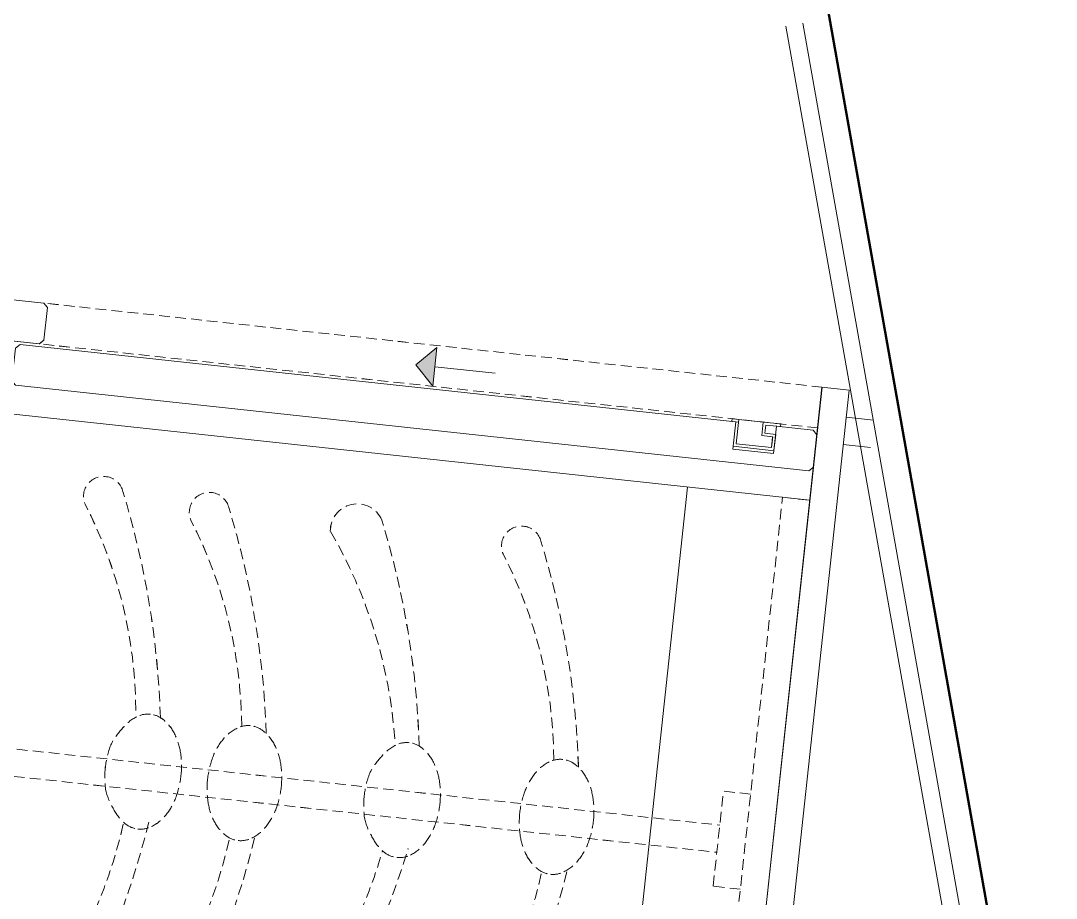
# Model space of a CAD drawing. Header units: millimetres. Extents: x 26282 to 30760, y 1404 to 4574.
# Drawn here: x 30246.3 to 30322.1, y 3740.5 to 3804.7 of the extents above; entities that cross this region are included whole.
import ezdxf

# ---------------------------------------------------------------- set-up
doc = ezdxf.new("R2010")
doc.units = ezdxf.units.MM
doc.header["$LTSCALE"] = 0.25
doc.linetypes.add('HIDDEN', pattern=[0.375, 0.25, -0.125])
for name, color, linetype, lineweight in [('AB-DUV', 4, 'Continuous', 50), ('BRONZE (3RDF)', 30, 'Continuous', 15), ('FURNITURE (3RDF)', 43, 'Continuous', 20), ('HIDDEN (3RDF)', 145, 'HIDDEN', 13), ('ID-ALCIPAN', 124, 'Continuous', 20), ('WOOD (3RDF)', 45, 'Continuous', 15)]:
    doc.layers.add(name, color=color, linetype=linetype, lineweight=lineweight)

# ---------------------------------------------------------------- blocks, each defined once
blk = doc.blocks.new('A$C507954D5')
at = {"layer": 'WOOD (3RDF)'}
h = blk.add_hatch(color=256, dxfattribs=at)
h.dxf.hatch_style = 1
h.paths.add_polyline_path([(4.445, 2.828), (4.445, 0), (5.859, 1.414)])
for p, q in [((5.859, 1.414), (4.445, 2.828)), ((4.445, 2.828), (4.445, 0)), ((0, 1.414), (4.445, 1.414)), ((5.859, 1.414), (4.445, 0))]:
    blk.add_line(p, q, dxfattribs=at)
blk = doc.blocks.new('A$C758C6CDD')
at = {"layer": 'BRONZE (3RDF)', "color": 252}
blk.add_line((1.3, 0, 0), (3.1, 0, 0), dxfattribs=at)
at = {"layer": 'BRONZE (3RDF)', "elevation": 0}
blk.add_lwpolyline([(0.3, 2), (0.3, 0.8), (1.1, 0.8), (1.1, 0.2), (0, 0.2), (0, 0), (1.3, 0), (1.3, 1), (0.5, 1), (0.5, 1.8), (3.1, 1.8), (3.1, 0), (3.6, 0), (3.6, 0.2), (3.3, 0.2), (3.3, 2), (0.3, 2)], dxfattribs=at)
at = {"layer": 'WOOD (3RDF)', "elevation": 0}
blk.add_lwpolyline([(3.3, 0.2), (3.3, 2.203), (0.3, 2.203), (0.3, 0.2)], dxfattribs=at)
blk = doc.blocks.new('DOLAP-11')
at = {"layer": 'HIDDEN (3RDF)', "color": 8, "linetype": 'HIDDEN', "ltscale": 12.5}
for p, q in [((-111.998, 0.638, 0), (-112.274, -49.036, 0)), ((-112.113, -20.198, 0), (-110.113, -20.21, 0)), ((-110.113, -20.21, 0), (-110.153, -27.21, 0)), ((-2.135, -23.325, 0), (-110.127, -22.71, 0)), ((-2.147, -25.325, 0), (-110.138, -24.71, 0)), ((-112.153, -27.198, 0), (-110.153, -27.21, 0)), ((-112.274, -49.036, 0.023), (-114.274, -49.025, 0.023)), ((-57.31, -54.675, 0), (-114.31, -54.35, 0)), ((-57.328, -57.675, 0), (-114.321, -57.35, 0))]:
    blk.add_line(p, q, dxfattribs=at)
at = {"layer": 'HIDDEN (3RDF)', "color": 8, "linetype": 'HIDDEN', "ltscale": 12.5, "elevation": 0}
for points in [[(-99.371, -20.313, -0.06413), (-94.758, -3.651, -1.08017), (-92.107, -4.889, 0.114463), (-97.525, -19.997, 0.821198)], [(-76.386, -20.445, -0.06413), (-71.773, -3.783, -1.08017), (-69.122, -5.021, 0.114463), (-74.54, -20.129, 0.821198)], [(-87.624, -20.677, -0.063086), (-82.011, -4.022, -1.08017), (-79.36, -5.26, 0.111967), (-85.777, -20.36, 0.821198)], [(-68.561, -20.82, -0.06413), (-63.948, -4.158, -1.08017), (-61.297, -5.396, 0.114463), (-66.714, -20.504, 0.821198)], [(-99.418, -27.864, 0.066142), (-95.009, -44.037, 1.08017), (-92.343, -42.832, -0.118246), (-97.575, -28.204, -0.821198)], [(-76.433, -27.996, 0.066142), (-72.024, -44.169, 1.08017), (-69.358, -42.964, -0.118246), (-74.59, -28.336, -0.821198)], [(-87.67, -28.227, 0.066142), (-83.261, -44.4, 0.819448), (-79.595, -43.202, -0.115485), (-85.828, -28.567, -0.821198)], [(-68.608, -28.371, 0.066142), (-64.199, -44.544, 1.08017), (-61.533, -43.339, -0.118246), (-66.765, -28.711, -0.821198)]]:
    blk.add_lwpolyline(points, format="xyb", dxfattribs=at)
for points in [[(-98.17, -19.871, -0.144333), (-97.205, -20.162, -0.107177), (-96.261, -21.121, -0.077818), (-95.696, -22.426, -0.065016), (-95.486, -24.113, -0.065016), (-95.717, -25.797, -0.077818), (-96.298, -27.096, -0.107177), (-97.254, -28.042, -0.144333), (-98.222, -28.321, -0.144333), (-99.187, -28.03, -0.107177), (-100.131, -27.072, -0.077818), (-100.697, -25.766, -0.065016), (-100.906, -24.08, -0.065016), (-100.676, -22.395, -0.077818), (-100.094, -21.097, -0.107177), (-99.139, -20.15, -0.144333)], [(-86.864, -19.95, -0.144333), (-85.899, -20.241, -0.107177), (-84.955, -21.199, -0.074331), (-84.24, -22.505, -0.065016), (-84.03, -24.192, -0.065016), (-84.261, -25.876, -0.074324), (-84.992, -27.174, -0.107177), (-85.948, -28.121, -0.144333), (-86.916, -28.4, -0.144333), (-87.881, -28.109, -0.107177), (-88.825, -27.15, -0.077818), (-89.391, -25.845, -0.065016), (-89.6, -24.158, -0.065016), (-89.37, -22.474, -0.077818), (-88.788, -21.175, -0.107177), (-87.833, -20.229, -0.144333)], [(-75.185, -20.003, -0.144333), (-74.22, -20.294, -0.107177), (-73.277, -21.252, -0.077818), (-72.711, -22.558, -0.065016), (-72.501, -24.245, -0.065016), (-72.732, -25.929, -0.077818), (-73.314, -27.227, -0.107177), (-74.269, -28.174, -0.144333), (-75.238, -28.453, -0.144333), (-76.203, -28.162, -0.107177), (-77.146, -27.204, -0.077818), (-77.712, -25.898, -0.065016), (-77.922, -24.211, -0.065016), (-77.691, -22.527, -0.077818), (-77.109, -21.229, -0.107177), (-76.154, -20.282, -0.144333)], [(-67.801, -20.094, -0.144333), (-66.836, -20.385, -0.107177), (-65.893, -21.343, -0.074331), (-65.177, -22.649, -0.065016), (-64.967, -24.336, -0.065016), (-65.198, -26.02, -0.074324), (-65.93, -27.318, -0.107177), (-66.885, -28.264, -0.144333), (-67.854, -28.543, -0.144333), (-68.819, -28.253, -0.107177), (-69.762, -27.294, -0.077818), (-70.328, -25.989, -0.065016), (-70.538, -24.302, -0.065016), (-70.307, -22.618, -0.077818), (-69.725, -21.319, -0.107177), (-68.77, -20.373, -0.144333)]]:
    blk.add_lwpolyline(points, format="xyb", close=True, dxfattribs=at)
at = {"layer": 'WOOD (3RDF)'}
for p, q in [((-115.987, 2.66, 0), (-116.327, -57.339, 0)), ((-113.987, 2.649, 0), (-114.327, -57.35, 0)), ((-105.274, -49.076, 0), (-104.998, 0.598, 0)), ((-114.274, -49.025, 0), (1.719, -49.685, 0)), ((-118.304, -53.327, 0), (-116.304, -53.339, 0)), ((-118.315, -55.327, 0), (-116.315, -55.339, 0)), ((-114.321, -57.35, 0), (-116.327, -57.339, 0))]:
    blk.add_line(p, q, dxfattribs=at)
at = {"layer": 'WOOD (3RDF)', "elevation": 0}
for points in [[(-108.509, -54.183), (-55.61, -54.484), (-55.308, -54.186), (-55.294, -51.786), (-55.592, -51.484), (-113.991, -51.152), (-114.293, -51.45), (-114.307, -53.85), (-114.008, -54.152), (-111.309, -54.167)], [(-1.329, -57.993), (1.371, -58.009), (1.673, -57.71), (1.687, -55.31), (1.388, -55.009), (-57.011, -54.676), (-57.312, -54.975), (-57.326, -57.375), (-57.028, -57.676), (-4.328, -57.976)]]:
    blk.add_lwpolyline(points, dxfattribs=at)
at = {"rotation": 359.6754395122451}
blk.add_blockref('A$C758C6CDD', (-111.61, -54.365, 0), dxfattribs=at)
at = {"layer": 'WOOD (3RDF)', "rotation": 359.6754395122451}
blk.add_blockref('A$C507954D5', (-90.44, -57.338, 0), dxfattribs=at)
blk = doc.blocks.new('CHD60E27', base_point=(-138.6, 7.85))
at = {"color": 1, "linetype": 'Continuous'}
for p, q in [((-80.6, 56.35), (-78.6, 56.35)), ((-115.729976, 50.516652), (-114.729976, 49.516652)), ((-115.729976, 50.516652), (-114.729976, 49.516652)), ((-78.6, 29.85), (-80.6, 29.85)), ((-137.2, 16.75), (-135.7, 16.75)), ((-135.7, 16.75), (-135.7, 15.25))]:
    blk.add_line(p, q, dxfattribs=at)
at = {"color": 40, "linetype": 'Continuous'}
for points in [[(-138.6, 7.85), (-138.6, 78.35), (-134.7, 78.35), (-134.7, 75.95, -0.414213), (-135.199999, 75.45), (-135.7, 75.45), (-135.7, 76.95), (-137.2, 76.95), (-137.2, 69.45), (-135.7, 69.45), (-135.7, 70.95), (-135.2, 70.95, -0.414213), (-134.699999, 70.45), (-134.7, 66.05), (-135.7, 66.05), (-135.7, 68.05), (-137.2, 68.05), (-137.2, 58.05), (-135.7, 58.05), (-135.7, 60.05), (-134.7, 60.05), (-134.7, 56.65), (-136.6, 56.65), (-136.6, 51.35), (-134.4, 51.35), (-132.2, 51.35), (-132.2, 52.95), (-130.2, 52.95), (-130.2, 51.95), (-128.790992, 51.95, 0.176327), (-128.630295, 52.008489), (-127.7, 52.789099), (-127, 52.789099, -0.43976), (-126.701142, 52.462953), (-126.911671, 50.056591, -0.176327), (-126.983943, 49.901604), (-127.323223, 49.562323, -0.577351), (-127.741481, 49.674394), (-127.772347, 49.789587, 0.267949), (-127.949124, 49.966363), (-129.9, 50.489099), (-130.1, 50.489099, 0.842899), (-130.2, 49.906257), (-130.2, 45.839099, 0.414213), (-129.949998, 45.589099), (-129.628806, 45.589099, 0.137838), (-129.498553, 45.625711), (-127.980252, 46.552487, -0.585341), (-127.6, 46.339099), (-127.6, 45.002615, -0.261351), (-128.07899, 44.149065), (-129.797634, 43.1), (-128.07899, 42.050935, -0.261351), (-127.6, 41.197385), (-127.6, 39.8609, -0.585341), (-127.980252, 39.647512), (-129.498554, 40.574288, 0.137838), (-129.628807, 40.6109), (-129.95, 40.6109, 0.414213), (-130.199999, 40.360899), (-130.2, 36.293743, 0.842899), (-130.1, 35.710901), (-129.9, 35.7109), (-127.949123, 36.233636, 0.267949), (-127.772347, 36.410413), (-127.741481, 36.525605, -0.577351), (-127.323223, 36.637676), (-126.983943, 36.298396, -0.176327), (-126.911671, 36.143409), (-126.701141, 33.737047, -0.43976), (-127, 33.4109), (-127.7, 33.4109), (-128.630295, 34.191511, 0.176327), (-128.790992, 34.25), (-130.2, 34.25), (-130.2, 33.25), (-132.2, 33.25), (-132.2, 34.85), (-136.6, 34.85), (-136.6, 29.55), (-134.7, 29.55), (-134.7, 26.15), (-135.7, 26.15), (-135.7, 28.15), (-137.2, 28.15), (-137.2, 18.15), (-135.7, 18.15), (-135.7, 20.15), (-134.7, 20.15), (-134.7, 15.75, -0.414213), (-135.199999, 15.25), (-135.7, 15.25), (-135.7, 16.75), (-137.2, 16.75), (-137.2, 9.25), (-135.7, 9.25), (-135.7, 10.75), (-135.2, 10.75, -0.414213), (-134.699999, 10.25), (-134.7, 7.85), (-138.6, 7.85)], [(-78.6, 56.35), (-78.6, 29.85), (-79.6, 29.85), (-80.6, 29.85, -0.414213), (-82.599999, 31.85), (-80.6, 31.85), (-80.6, 34.85), (-89.1, 34.85), (-89.6, 35.35), (-90.1, 34.85), (-98.6, 34.85), (-98.6, 31.85), (-96.6, 31.85, -0.414213), (-98.599999, 29.85), (-105.740408, 29.85, -0.356298), (-107.699999, 31.450001), (-105.7, 31.45), (-105.7, 34.85), (-109, 34.85), (-109.5, 35.35), (-110, 34.85), (-113.2, 34.85), (-113.2, 31.45), (-111.2, 31.45, -0.356298), (-113.159592, 29.85), (-115.2, 29.85), (-115.2, 34.25), (-116.609007, 34.25, 0.176327), (-116.769704, 34.191511), (-117.7, 33.4109), (-118.4, 33.4109, -0.43976), (-118.698859, 33.737047), (-118.488329, 36.143409, -0.176327), (-118.416057, 36.298397), (-118.076776, 36.637677, -0.577351), (-117.658519, 36.525604), (-117.627652, 36.410413, 0.267949), (-117.450876, 36.233636), (-115.5, 35.7109), (-115.3, 35.7109, 0.842899), (-115.2, 36.293744), (-115.2, 40.3609, 0.414213), (-115.45, 40.6109), (-115.771193, 40.6109, 0.137838), (-115.901446, 40.574288), (-117.419747, 39.647512, -0.585341), (-117.799999, 39.8609), (-117.8, 41.197384, -0.261351), (-117.32101, 42.050935), (-115.602366, 43.1), (-117.321009, 44.149064, -0.261351), (-117.8, 45.002615), (-117.8, 46.339099, -0.585341), (-117.419747, 46.552488), (-115.901445, 45.625712, 0.137838), (-115.771193, 45.5891), (-115.45, 45.589099, 0.414213), (-115.199999, 45.8391), (-115.2, 49.906257, 0.842899), (-115.3, 50.489099), (-115.5, 50.489099), (-117.450876, 49.966364, 0.267949), (-117.627653, 49.789587), (-117.658518, 49.674395, -0.577351), (-118.076776, 49.562322), (-118.416057, 49.901603, -0.176327), (-118.488329, 50.056591), (-118.698858, 52.462953, -0.43976), (-118.4, 52.789099), (-117.7, 52.789099), (-116.769704, 52.008489, 0.176327), (-116.609007, 51.95), (-115.2, 51.95), (-115.2, 56.35), (-113.159591, 56.35, -0.356297), (-111.199999, 54.75), (-113.2, 54.75), (-113.2, 51.35), (-110, 51.35), (-109.5, 50.85), (-109, 51.35), (-105.7, 51.35), (-105.7, 54.75), (-107.7, 54.75, -0.356297), (-105.740408, 56.35), (-98.6, 56.35, -0.414213), (-96.599999, 54.350001), (-98.6, 54.35), (-98.6, 51.35), (-90.1, 51.35), (-89.6, 50.85), (-89.1, 51.35), (-80.6, 51.35), (-80.6, 54.35), (-82.6, 54.35, -0.414213), (-80.6, 56.35), (-78.6, 56.35)], [(-80.6, 43.1), (-80.6, 49.35), (-99.6, 49.35, -0.414213), (-100.6, 50.35), (-100.6, 54.35), (-103.7, 54.35), (-103.7, 50.35, -0.414213), (-104.699999, 49.350001), (-113.2, 49.35), (-113.2, 36.85), (-104.7, 36.85, -0.414213), (-103.699999, 35.850001), (-103.7, 31.85), (-100.6, 31.85), (-100.6, 35.85, -0.414213), (-99.6, 36.85), (-80.6, 36.85), (-80.6, 43.1)]]:
    blk.add_lwpolyline(points, format="xyb", close=True, dxfattribs=at)
blk.add_lwpolyline([(-134.4, 49.35), (-136.6, 49.35), (-136.6, 36.85), (-132.2, 36.85), (-132.2, 49.35), (-134.4, 49.35)], close=True, dxfattribs=at)
at = {"color": 4, "linetype": 'Continuous'}
for points in [[(-130.210348, 45.762166), (-128.497348, 46.762166), (-122.710348, 46.762166), (-116.923348, 46.762166), (-115.210348, 45.762166), (-115.210348, 50.362166), (-116.910348, 49.362166), (-122.710348, 49.362166), (-128.510348, 49.362166), (-130.210348, 50.362166), (-130.210348, 45.762166)], [(-128.497348, 39.437833), (-130.210348, 40.437833), (-130.210348, 35.837833), (-128.510348, 36.837833), (-122.710348, 36.837833), (-116.910348, 36.837833), (-115.210348, 35.837833), (-115.210348, 40.437833), (-116.923348, 39.437833), (-122.710348, 39.437833), (-128.497348, 39.437833)]]:
    blk.add_lwpolyline(points, close=True, dxfattribs=at)
blk = doc.blocks.new('A$C1CD448AB')
at = {"color": 7, "xscale": -1, "rotation": 270}
blk.add_blockref('CHD60E27', (0.35, 51.92), dxfattribs=at)
blk = doc.blocks.new('A$C187D15ED')
at = {"layer": 'AB-DUV'}
blk.add_line((10751.502, 3507.266), (10701.867, 3786.846), dxfattribs=at)
at = {"layer": 'ID-ALCIPAN', "ltscale": 0.25}
for p, q in [((10747.522, 3511.087), (10731.871, 3599.251)), ((10749.044, 3509.665), (10733.101, 3599.469))]:
    blk.add_line(p, q, dxfattribs=at)
at = {"layer": 'Defpoints', "ltscale": 0.2, "xscale": 0.1000000000000001, "yscale": 0.1000000000000001, "zscale": 0.1000000000000001, "rotation": 100.0669337325965}
blk.add_blockref('A$C1CD448AB', (10757.488, 3601.528), dxfattribs=at)
at = {"layer": 'FURNITURE (3RDF)', "ltscale": 0.2, "rotation": 174.1658875239891}
blk.add_blockref('DOLAP-11', (10614.946, 3527.404, 0), dxfattribs=at)

msp = doc.modelspace()

# ---------------------------------------------------------------- block references
at = {"layer": 'AB-DUV', "ltscale": 100}
msp.add_blockref('A$C187D15ED', (19570.424, 205.028, 5.126), dxfattribs=at)

# ---------------------------------------------------------------- next in the draw order: hatches: boundary and pattern name
at = {"layer": 'WOOD (3RDF)'}
h = msp.add_hatch(color=256, dxfattribs=at)
h.dxf.hatch_style = 1
h.paths.add_polyline_path([(30276.448, 3777.944), (30276.752, 3780.756), (30275.194, 3779.502)])

# ---------------------------------------------------------------- next in the draw order: linework, layer by layer
at = {"layer": 'BRONZE (3RDF)', "color": 252}
msp.add_line((30300.635, 3775.31, 5.126), (30298.846, 3775.503, 5.126), dxfattribs=at)
at = {"layer": 'BRONZE (3RDF)', "elevation": 5.126}
msp.add_lwpolyline([(30301.415, 3773.214), (30301.544, 3774.407), (30300.748, 3774.493), (30300.813, 3775.089), (30301.906, 3774.971), (30301.928, 3775.17), (30300.635, 3775.31), (30300.528, 3774.315), (30301.323, 3774.229), (30301.238, 3773.434), (30298.653, 3773.713), (30298.846, 3775.503), (30298.349, 3775.556), (30298.327, 3775.357), (30298.625, 3775.325), (30298.432, 3773.536), (30301.415, 3773.214)], dxfattribs=at)
at = {"layer": 'HIDDEN (3RDF)', "color": 8, "linetype": 'HIDDEN', "ltscale": 12.5}
for p, q in [((30248.263, 3783.98, 5.126), (30304.928, 3777.864, 5.126)), ((30247.941, 3780.997, 5.126), (30304.612, 3774.88, 5.126)), ((30296.723, 3720.412, 5.126), (30302.047, 3769.801, 5.126)), ((30302.047, 3769.801, 5.15), (30304.035, 3769.586, 5.15)), ((30190.08, 3757.407, 5.126), (30297.45, 3745.818, 5.126)), ((30189.865, 3755.418, 5.126), (30297.235, 3743.829, 5.126)), ((30296.967, 3741.344, 5.126), (30297.718, 3748.303, 5.126)), ((30299.707, 3748.088, 5.126), (30297.718, 3748.303, 5.126)), ((30298.955, 3741.129, 5.126), (30296.967, 3741.344, 5.126))]:
    msp.add_line(p, q, dxfattribs=at)
at = {"layer": 'HIDDEN (3RDF)', "color": 8, "linetype": 'HIDDEN', "ltscale": 12.5, "elevation": 5.126}
for points in [[(30256.506, 3753.682, 0.066142), (30253.764, 3770.219, 1.08017), (30250.989, 3769.291, -0.118246), (30254.708, 3754.207, -0.821198)], [(30264.253, 3752.513, 0.066142), (30261.511, 3769.051, 1.08017), (30258.736, 3768.122, -0.118246), (30262.454, 3753.038, -0.821198)], [(30275.456, 3751.601, 0.066142), (30272.713, 3768.138, 0.819448), (30268.944, 3767.319, -0.115485), (30273.657, 3752.126, -0.821198)], [(30287.105, 3750.046, 0.066142), (30284.363, 3766.583, 1.08017), (30281.588, 3765.655, -0.118246), (30285.307, 3750.571, -0.821198)], [(30255.692, 3746.175, -0.06413), (30249.409, 3730.068, -1.08017), (30246.898, 3731.569, 0.114463), (30253.823, 3746.047, 0.821198)], [(30263.439, 3745.006, -0.06413), (30257.156, 3728.899, -1.08017), (30254.645, 3730.4, 0.114463), (30261.57, 3744.879, 0.821198)], [(30274.642, 3744.094, -0.063086), (30267.365, 3728.096, -1.08017), (30264.853, 3729.597, 0.111967), (30272.772, 3743.966, 0.821198)], [(30286.291, 3742.539, -0.06413), (30280.008, 3726.432, -1.08017), (30277.497, 3727.933, 0.114463), (30284.422, 3742.411, 0.821198)]]:
    msp.add_lwpolyline(points, format="xyb", dxfattribs=at)
for points in [[(30254.863, 3745.529, -0.144333), (30253.932, 3745.916, -0.107177), (30253.091, 3746.966, -0.074331), (30252.512, 3748.338, -0.065016), (30252.475, 3750.038, -0.065016), (30252.875, 3751.69, -0.074324), (30253.735, 3752.906, -0.107177), (30254.782, 3753.751, -0.144333), (30255.774, 3753.93, -0.144333), (30256.704, 3753.542, -0.107177), (30257.546, 3752.493, -0.077818), (30257.976, 3751.137, -0.065016), (30258.013, 3749.437, -0.065016), (30257.612, 3747.785, -0.077818), (30256.901, 3746.553, -0.107177), (30255.855, 3745.708, -0.144333)], [(30262.199, 3744.688, -0.144333), (30261.269, 3745.076, -0.107177), (30260.427, 3746.125, -0.077818), (30259.997, 3747.482, -0.065016), (30259.96, 3749.181, -0.065016), (30260.361, 3750.833, -0.077818), (30261.072, 3752.066, -0.107177), (30262.118, 3752.91, -0.144333), (30263.11, 3753.089, -0.144333), (30264.041, 3752.702, -0.107177), (30264.882, 3751.652, -0.077818), (30265.312, 3750.296, -0.065016), (30265.349, 3748.597, -0.065016), (30264.949, 3746.945, -0.077818), (30264.238, 3745.712, -0.107177), (30263.191, 3744.868, -0.144333)], [(30273.812, 3743.448, -0.144333), (30272.882, 3743.836, -0.107177), (30272.04, 3744.885, -0.074331), (30271.461, 3746.257, -0.065016), (30271.424, 3747.957, -0.065016), (30271.824, 3749.609, -0.074324), (30272.684, 3750.825, -0.107177), (30273.731, 3751.67, -0.144333), (30274.723, 3751.849, -0.144333), (30275.653, 3751.461, -0.107177), (30276.495, 3750.412, -0.077818), (30276.925, 3749.056, -0.065016), (30276.962, 3747.356, -0.065016), (30276.561, 3745.704, -0.077818), (30275.851, 3744.472, -0.107177), (30274.804, 3743.627, -0.144333)], [(30285.052, 3742.221, -0.144333), (30284.121, 3742.608, -0.107177), (30283.28, 3743.658, -0.077818), (30282.85, 3745.014, -0.065016), (30282.813, 3746.713, -0.065016), (30283.213, 3748.365, -0.077818), (30283.924, 3749.598, -0.107177), (30284.971, 3750.443, -0.144333), (30285.963, 3750.622, -0.144333), (30286.893, 3750.234, -0.107177), (30287.734, 3749.185, -0.077818), (30288.164, 3747.829, -0.065016), (30288.202, 3746.129, -0.065016), (30287.801, 3744.477, -0.077818), (30287.09, 3743.245, -0.107177), (30286.044, 3742.4, -0.144333)]]:
    msp.add_lwpolyline(points, format="xyb", close=True, dxfattribs=at)
at = {"layer": 'WOOD (3RDF)'}
for p, q in [((30304.035, 3769.586, 5.126), (30188.71, 3782.034, 5.126)), ((30275.194, 3779.502, 5.126), (30276.752, 3780.756, 5.126)), ((30276.448, 3777.944, 5.126), (30276.752, 3780.756, 5.126)), ((30275.194, 3779.502, 5.126), (30276.448, 3777.944, 5.126)), ((30281.019, 3778.873, 5.126), (30276.6, 3779.35, 5.126)), ((30298.497, 3718.209, 5.126), (30304.934, 3777.863, 5.126)), ((30300.486, 3717.995, 5.126), (30306.923, 3777.649, 5.126)), ((30304.928, 3777.864, 5.126), (30306.923, 3777.649, 5.126)), ((30308.696, 3775.445, 5.126), (30306.708, 3775.66, 5.126)), ((30308.482, 3773.457, 5.126), (30306.493, 3773.672, 5.126)), ((30295.087, 3770.552, 5.126), (30289.763, 3721.163, 5.126))]:
    msp.add_line(p, q, dxfattribs=at)
at = {"layer": 'WOOD (3RDF)', "elevation": 5.126}
for points in [[(30192.587, 3789.989), (30189.902, 3790.279), (30189.572, 3790.013), (30189.314, 3787.627), (30189.58, 3787.296), (30247.643, 3781.029), (30247.974, 3781.295), (30248.231, 3783.682), (30247.965, 3784.012), (30195.569, 3789.667)], [(30298.824, 3775.304), (30246.23, 3780.981), (30245.899, 3780.715), (30245.642, 3778.328), (30245.908, 3777.998), (30303.971, 3771.731), (30304.301, 3771.997), (30304.559, 3774.383), (30304.292, 3774.714), (30301.608, 3775.003)], [(30298.625, 3775.325), (30298.41, 3773.334), (30301.393, 3773.012), (30301.608, 3775.003)]]:
    msp.add_lwpolyline(points, dxfattribs=at)

doc.saveas('drawing.dxf')
